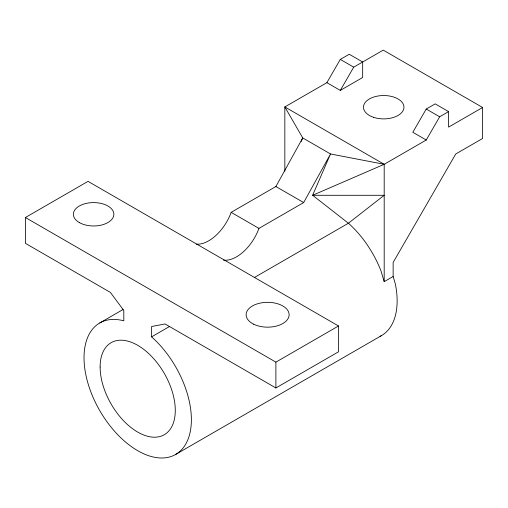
<?xml version="1.0" encoding="UTF-8"?>
<svg xmlns="http://www.w3.org/2000/svg" width="508" height="508" viewBox="0 0 508 508"><rect width="100%" height="100%" fill="white"/><g stroke="black" fill="none" stroke-linecap="round" stroke-linejoin="round"><path stroke-width="0.76" d="M301.161 141.554L302.73 137.928L284.836 106.94L326.885 82.664L340.303 59.417L349.25 54.254L362.668 62.001L362.668 77.495L340.303 90.411L326.885 82.664M196.412 244.177A35.846 20.695 -60 0 0 231.159 212.35L275.895 186.525L302.73 137.928L330.517 153.968L384.194 164.3L426.237 140.024L439.661 116.783L448.602 111.614L448.602 127.108L482.6 107.486L482.6 138.474L455.759 153.968L393.141 262.433L393.141 276.498L395.307 283.801A75.908 43.828 60 0 1 380.079 336.372M223.539 260.159A35.846 20.695 -60 0 0 258.947 228.39L303.676 202.565L330.517 153.968L312.623 195.288L348.405 223.228A75.908 43.828 60 0 1 381 270.923L384.194 281.661L393.141 276.498M340.303 90.411L353.72 67.164L383.248 50.121L482.6 107.486M448.602 111.614L435.185 103.867L426.237 109.036L412.82 132.277L426.237 140.024M25.4 217.513L88.024 181.362L338.512 325.977L338.512 351.803L275.895 387.96L165.011 323.945L151.594 326.53L151.594 336.855A75.908 43.828 60 0 1 181.667 449.644A75.908 43.828 60 0 1 93.732 398.869A75.908 43.828 60 0 1 123.806 320.815L123.806 310.483L110.388 292.405L25.4 243.338L25.4 217.513L275.895 362.134L338.512 325.977M99.746 322.967L123.063 309.505M151.594 336.855L169.424 326.561M254.457 277.47L348.405 223.228L384.194 195.288L312.623 195.288L384.194 164.3L384.194 281.661M175.654 454.444L381.419 335.648M340.303 59.417L353.72 67.164M426.237 109.036L439.661 116.783M384.194 164.3L284.836 106.94L284.836 171.209M275.895 186.525L303.676 202.565M231.159 212.35L258.947 228.39M275.895 362.134L275.895 387.96M100.127 367.011A53.137 30.677 60 0 0 156.489 437.128A53.137 30.677 60 0 0 156.489 361.975A53.137 30.677 60 0 0 100.127 367.011M373.596 117.329A20.244 11.684 0 0 0 403.962 107.213A20.244 11.684 0 0 0 373.596 97.092A20.244 11.684 0 0 0 373.596 117.329M79.299 222.548A20.244 11.684 0 0 0 113.17 217.31A20.244 11.684 0 0 0 88.373 202.997A20.244 11.684 0 0 0 79.299 222.548M253.727 324.225A21.507 12.421 0 0 0 288.785 316.954A21.507 12.421 0 0 0 260.344 303.06A21.507 12.421 0 0 0 253.727 324.225"/></g></svg>
